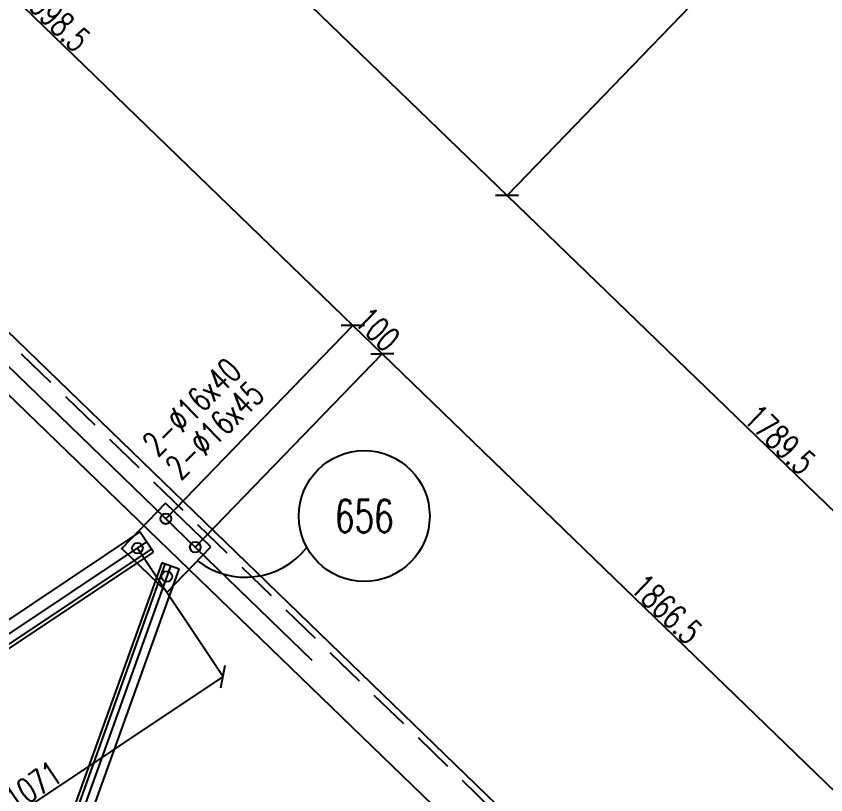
# Model space of a CAD drawing. Extents: x 650600 to 666820, y -4460 to 7020.
# Drawn here: x 656502 to 658482, y -1508 to 395 of the extents above; entities that cross this region are included whole.
import ezdxf
from ezdxf.enums import TextEntityAlignment as Align

# ---------------------------------------------------------------- set-up
doc = ezdxf.new("R2010")
doc.units = 0
doc.header["$LTSCALE"] = 200
doc.header["$MEASUREMENT"] = 0
doc.linetypes.add('DASHED', pattern=[0.75, 0.5, -0.25])
doc.layers.get('0').update_dxf_attribs({"linetype": 'CONTINUOUS'})
for name, color, linetype in [('ASSI', 6, 'CONTINUOUS'), ('BOLLINI_1', 7, 'CONTINUOUS'), ('FORI', 2, 'CONTINUOUS'), ('LINEA_ANG', 2, 'CONTINUOUS'), ('LINEE_PIASTRE', 2, 'CONTINUOUS'), ('LS', 7, 'CONTINUOUS'), ('PIASTRE', 5, 'CONTINUOUS'), ('QT_MPR', 7, 'CONTINUOUS'), ('TRAT-Y', 7, 'DASHED')]:
    doc.layers.add(name, color=color, linetype=linetype)
doc.styles.add('QUOTE', font='ROMANS8.SHX', dxfattribs={"width": 0.7})
doc.styles.add('RQL', font='ROMANS8.SHX', dxfattribs={"width": 0.7})
doc.styles.add('RS', font='ROMANS8.shx', dxfattribs={"width": 0.7})
doc.styles.get("Standard").update_dxf_attribs({"font": 'ROMANS8.SHX', "width": 0.7})
doc.dimstyles.new('TRATTO', dxfattribs={"dimscale": 0, "dimtxt": 60, "dimasz": 40, "dimexe": 0, "dimexo": 0, "dimgap": 5, "dimtad": 1, "dimrnd": 0.5, "dimdsep": 46, "dimtxsty": 'RS', "dimblk1": 'OBLIQUE', "dimblk2": 'OBLIQUE', "dimsah": 1, "dimcen": 0.09, "dimclrd": 2, "dimclre": 2, "dimclrt": 7, "dimadec": 0, "dimazin": 0, "dimtfac": 1, "dimtix": 1, "dimtmove": 2, "dimatfit": 3, "dimfxl": 1, "dimtolj": 1, "dimtzin": 0, "dimarcsym": 0})

# ---------------------------------------------------------------- blocks, each defined once
blk = doc.blocks.new('ASSE98')
blk.add_line((0, 0), (1, 0))
at = {"color": 7, "flags": 1}
for tag, p in [('LAV1', (3.07431, 6.82847)), ('LAV2', (3.07431, 6.49513)), ('LAV3', (3.07431, 6.1618)), ('LAV4', (3.07431, 5.82847)), ('LAV5', (3.07431, 5.49513)), ('LAV6', (3.07431, 5.1618)), ('LAV7', (3.07431, 4.82847)), ('LAV8', (3.07431, 4.49513)), ('LAV9', (3.07431, 4.1618)), ('LAV10', (3.07431, 3.82847))]:
    blk.add_attdef(tag, p, '', height=0.2, dxfattribs=at)
at = {"color": 7, "style": 'QUOTE', "width": 0.5, "flags": 1}
for tag, p in [('TI', (1.38308, 6.82731)), ('DI_S', (1.38308, 6.42178)), ('D_S', (1.38308, 6.02092)), ('E_S', (1.38308, 5.68065)), ('NFORI', (1.36454, 5.29792)), ('ALAR', (1.36349, 4.93246)), ('FAM', (1.3775, 4.54645)), ('ALA', (1.38308, 4.19257)), ('DISP2', (1.38308, 3.84971)), ('DISP1', (1.38308, 3.50686)), ('PINZAF', (1.38308, 3.164)), ('PINZAI', (1.38308, 2.82114)), ('TRP', (1.38308, 2.47829)), ('NP', (1.38308, 2.13543)), ('SV', (1.38308, 1.79257)), ('PESO', (1.38308, 1.44971)), ('QUA', (1.38308, 1.10686)), ('LUN', (1.38308, 0.764)), ('PROF', (1.38308, 0.42114)), ('POS', (1.38308, 0.07829))]:
    blk.add_attdef(tag, p, '', height=0.2, dxfattribs=at)
blk = doc.blocks.new('16')
blk.add_circle((0, 0), 1)
blk = doc.blocks.new('MRKR_98')
blk.add_point((0, 0))
at = {"color": 7, "style": 'QUOTE', "width": 0.5, "flags": 1}
for tag, p in [('TI', (3.734, 6.827)), ('DI_S', (3.734, 6.422)), ('D_S', (3.734, 6.021)), ('AUX2', (3.714, 4.932)), ('NFORI', (3.715, 5.298)), ('E_S', (3.734, 5.681)), ('AUX1', (3.734, 4.193)), ('FAM', (3.728, 4.546)), ('COMMESSA', (3.734, 3.85)), ('MD', (3.734, 3.507)), ('MP', (3.734, 3.164)), ('LARGHEZZA', (3.734, 2.821)), ('SPESSORE', (3.734, 2.478)), ('SV', (3.734, 1.793)), ('NP', (3.734, 2.135)), ('QUA', (3.734, 1.107)), ('PESO', (3.734, 1.45)), ('LUN', (3.734, 0.764)), ('PROF', (3.734, 0.421)), ('POS', (3.734, 0.078))]:
    blk.add_attdef(tag, p, '', height=0.2, dxfattribs=at)
at = {"color": 7, "flags": 1}
for tag, p in [('LAV1', (5.258, 6.878)), ('LAV2', (5.258, 6.545)), ('LAV3', (5.258, 6.212)), ('LAV4', (5.258, 5.878)), ('LAV5', (5.258, 5.545)), ('LAV6', (5.258, 5.212)), ('LAV7', (5.258, 4.878)), ('LAV8', (5.258, 4.545)), ('LAV9', (5.258, 4.212)), ('LAV10', (5.258, 3.878))]:
    blk.add_attdef(tag, p, '', height=0.2, dxfattribs=at)
blk = doc.blocks.new('_OBLIQUE')
at = {"color": 0, "linetype": 'ByBlock'}
blk.add_line((-0.5, -0.5), (0.5, 0.5), dxfattribs=at)
blk = doc.blocks.new('*D113')
at = {"layer": 'QT_MPR', "color": 2, "lineweight": -2, "transparency": 16777216}
for p, q in [((656862.3, 2251.1), (656122, 1485.8)), ((656122, 1485.8), (657702.2, -42.8)), ((658442.5, 722.4), (657702.2, -42.8))]:
    blk.add_line(p, q, dxfattribs=at)
at = {"layer": 'QT_MPR', "color": 2, "lineweight": -2, "transparency": 16777216, "xscale": 40, "yscale": 40, "zscale": 40}
for p, rotation in [((656122, 1485.8), 135.948976031042), ((657702.2, -42.8), 315.948976031042)]:
    blk.add_blockref('_OBLIQUE', p, dxfattribs=dict(at, rotation=rotation))
at = {"layer": 'QT_MPR', "color": 7, "transparency": 16777216, "insert": (656936.5, 746.7), "char_height": 60, "attachment_point": 5, "rotation": 315.949, "style": 'RS'}
blk.add_mtext('\\A1;2198.5', dxfattribs=at)
blk = doc.blocks.new('*D114')
at = {"layer": 'QT_MPR', "color": 2, "lineweight": -2, "transparency": 16777216}
for p, q in [((658442.5, 722.4), (657702.2, -42.8)), ((657702.2, -42.8), (658988.2, -1286.9)), ((659709, -541.8), (658988.2, -1286.9))]:
    blk.add_line(p, q, dxfattribs=at)
at = {"layer": 'QT_MPR', "color": 2, "lineweight": -2, "transparency": 16777216, "xscale": 40, "yscale": 40, "zscale": 40}
for p, rotation in [((657702.2, -42.8), 135.948976031042), ((658988.2, -1286.9), 315.948976031042)]:
    blk.add_blockref('_OBLIQUE', p, dxfattribs=dict(at, rotation=rotation))
at = {"layer": 'QT_MPR', "color": 7, "transparency": 16777216, "insert": (658369.5, -639.7), "char_height": 60, "attachment_point": 5, "rotation": 315.949, "style": 'RS'}
blk.add_mtext('\\A1;1789.5', dxfattribs=at)
blk = doc.blocks.new('*D127')
at = {"layer": 'QT_MPR', "color": 2, "lineweight": -2, "transparency": 16777216}
for p, q in [((655359.6, 625.8), (655816.8, 1098.5)), ((655816.8, 1098.5), (657325.2, -360.7)), ((656867.9, -833.3), (657325.2, -360.7))]:
    blk.add_line(p, q, dxfattribs=at)
at = {"layer": 'QT_MPR', "color": 2, "lineweight": -2, "transparency": 16777216, "xscale": 40, "yscale": 40, "zscale": 40}
for p, rotation in [((655816.8, 1098.5), 135.948976031042), ((657325.2, -360.7), 315.948976031042)]:
    blk.add_blockref('_OBLIQUE', p, dxfattribs=dict(at, rotation=rotation))
at = {"layer": 'QT_MPR', "color": 7, "transparency": 16777216, "insert": (656595.3, 394), "char_height": 60, "attachment_point": 5, "rotation": 315.949, "style": 'RS'}
blk.add_mtext('\\A1;2098.5', dxfattribs=at)
blk = doc.blocks.new('*D128')
at = {"layer": 'QT_MPR', "color": 2, "lineweight": -2, "transparency": 16777216}
for p, q in [((656867.9, -833.3), (657325.2, -360.7)), ((657325.2, -360.7), (657397, -430.2)), ((656939.8, -902.9), (657397, -430.2))]:
    blk.add_line(p, q, dxfattribs=at)
at = {"layer": 'QT_MPR', "color": 2, "lineweight": -2, "transparency": 16777216, "xscale": 40, "yscale": 40, "zscale": 40}
for p, rotation in [((657325.2, -360.7), 135.948976031042), ((657397, -430.2), 315.948976031042)]:
    blk.add_blockref('_OBLIQUE', p, dxfattribs=dict(at, rotation=rotation))
at = {"layer": 'QT_MPR', "color": 7, "transparency": 16777216, "insert": (657385.4, -370.3), "char_height": 60, "attachment_point": 5, "rotation": 315.949, "style": 'RS'}
blk.add_mtext('\\A1;100', dxfattribs=at)
blk = doc.blocks.new('*D130')
at = {"layer": 'QT_MPR', "color": 2, "lineweight": -2, "transparency": 16777216}
for p, q in [((656939.8, -902.9), (657397, -430.2)), ((657397, -430.2), (658738.6, -1728)), ((658323, -2157.6), (658738.6, -1728))]:
    blk.add_line(p, q, dxfattribs=at)
at = {"layer": 'QT_MPR', "color": 2, "lineweight": -2, "transparency": 16777216, "xscale": 40, "yscale": 40, "zscale": 40}
for p, rotation in [((657397, -430.2), 135.948976031042), ((658738.6, -1728), 315.948976031042)]:
    blk.add_blockref('_OBLIQUE', p, dxfattribs=dict(at, rotation=rotation))
at = {"layer": 'QT_MPR', "color": 7, "transparency": 16777216, "insert": (658092.1, -1054), "char_height": 60, "attachment_point": 5, "rotation": 315.949, "style": 'RS'}
blk.add_mtext('\\A1;1866.5', dxfattribs=at)
blk = doc.blocks.new('*D165')
at = {"layer": 'QT_MPR', "color": 2, "lineweight": -2, "transparency": 16777216}
for p, q in [((656798.4, -905.2), (657007.8, -1218.8)), ((657007.8, -1218.8), (656117.2, -1813.6)), ((655907.8, -1500), (656117.2, -1813.6))]:
    blk.add_line(p, q, dxfattribs=at)
at = {"layer": 'QT_MPR', "color": 2, "lineweight": -2, "transparency": 16777216, "xscale": 40, "yscale": 40, "zscale": 40}
for p, rotation in [((657007.8, -1218.8), 33.73839350001909), ((656117.2, -1813.6), 213.7383935000191)]:
    blk.add_blockref('_OBLIQUE', p, dxfattribs=dict(at, rotation=rotation))
at = {"layer": 'QT_MPR', "color": 7, "transparency": 16777216, "insert": (656543.1, -1487.1), "char_height": 60, "attachment_point": 5, "rotation": 33.7384, "style": 'RS'}
blk.add_mtext('\\A1;1071', dxfattribs=at)
blk = doc.blocks.new('xxx')
blk.add_circle((0, 0), 8)
at = {"color": 3, "style": 'RQL', "width": 0.7}
blk.add_attdef('POS', text='', height=4, dxfattribs=at).set_placement((0, 0), align=Align.MIDDLE)
at = {"color": 3, "style": 'RQL', "width": 0.7, "flags": 1}
blk.add_attdef('POS1', (-0.394, -5.419), '', height=2, dxfattribs=at)
at = {"style": 'RQL', "width": 0.7, "flags": 1}
blk.add_attdef('TIPO', (-0.394, -8.657), '', height=2, dxfattribs=at)
blk = doc.blocks.new('bull')
at = {"style": 'RS', "width": 0.7, "flags": 1}
for tag, p in [('NN', (-12.253, 0)), ('DIAMETRO', (0, -4.857)), ('SERRAGGIO', (0, -9.714)), ('LUNGHEZZA', (0, -14.571)), ('NB', (0, -19.429)), ('TIPO', (0, -24.116)), ('EL', (-0.136, -28.999))]:
    blk.add_attdef(tag, p, '', height=3, dxfattribs=at)
at = {"style": 'RS', "width": 0.7}
blk.add_attdef('BULLONE', (0, 0), '', height=3, dxfattribs=at)

msp = doc.modelspace()

# ---------------------------------------------------------------- linework, layer by layer
at = {"layer": 'LINEA_ANG'}
for p, q in [((658323.038, -2157.566), (652271.408, 3696.849)), ((652194.925, 3617.79), (658246.555, -2236.625)), ((656804.339, -865.161), (654085.065, -2681.325)), ((656837.663, -915.056), (656804.339, -865.161)), ((654118.389, -2731.22), (656837.663, -915.056)), ((656857.738, -941.558), (656284.991, -2535.797)), ((656900.088, -956.773), (656857.738, -941.558)), ((656327.341, -2551.011), (656900.088, -956.773))]:
    msp.add_line(p, q, dxfattribs=at)
at = {"layer": 'LINEA_ANG', "color": 2}
for p, q in [((654113.39, -2723.735), (656832.664, -907.571)), ((656865.737, -944.432), (656292.99, -2538.671))]:
    msp.add_line(p, q, dxfattribs=at)
at = {"layer": 'LINEE_PIASTRE'}
for p, q in [((656867.28, -795.164), (656760.204, -905.847)), ((656977.963, -902.24), (656867.28, -795.164)), ((656760.204, -905.847), (656870.887, -1012.923)), ((656870.887, -1012.923), (656977.963, -902.24))]:
    msp.add_line(p, q, dxfattribs=at)
at = {"layer": 'LS', "color": 6}
msp.add_line((653229.049, 2686.935), (657225.06, -1178.851), dxfattribs=at)
msp.add_arc((657062.766, -784.292), 192.063, 232.161899, 321.40626, dxfattribs=at)
at = {"layer": 'TRAT-Y'}
msp.add_line((658311.913, -2169.065), (652260.283, 3685.35), dxfattribs=at)

# ---------------------------------------------------------------- block references
at = {"layer": 'ASSI', "xscale": 8419.999999999998, "zscale": 8419.999999999998, "rotation": 135.9489760310421}
msp.add_blockref('ASSE98', (658323.038, -2157.566), dxfattribs=at)
at = {"layer": 'ASSI'}
ref = msp.add_blockref('ASSE98', (654101.727, -2706.272), dxfattribs=dict(at, xscale=3270, zscale=3270, rotation=33.73839350001908))
ref.add_attrib('PROF', 'L60x4', (655137.281, -1916.287), dxfattribs={"layer": '0', "color": 2, "height": 70, "rotation": 33.738394, "style": 'QUOTE', "width": 0.7})
ref.add_attrib('LUN', '3270', (655557.119, -1635.883), dxfattribs={"layer": '0', "color": 2, "height": 70, "rotation": 33.738394, "style": 'QUOTE', "width": 0.7})
ref.add_attrib('PESO', '3216 C/C T.E.', (655346.696, -2060.822), dxfattribs={"layer": '0', "color": 2, "height": 70, "rotation": 33.738394, "style": 'QUOTE', "width": 0.7})
ref.add_attrib('SV', 'Lg.', (655428.945, -1721.489), dxfattribs={"layer": '0', "color": 2, "height": 70, "rotation": 33.738394, "style": 'QUOTE', "width": 0.7})
ref = msp.add_blockref('ASSE98', (656879.383, -949.334), dxfattribs=dict(at, xscale=1694, zscale=1694, rotation=250.2386325891786))
ref.add_attrib('PROF', 'L45x4', (656719.103, -2102.066), dxfattribs={"layer": '0', "color": 2, "height": 70, "style": 'QUOTE', "width": 0.7})
ref.add_attrib('LUN', '1694', (657223.969, -2102.066), dxfattribs={"layer": '0', "color": 2, "height": 70, "style": 'QUOTE', "width": 0.7})
ref.add_attrib('PESO', '1639.5 C/C T.', (656730.859, -2238.26), dxfattribs={"layer": '0', "color": 2, "height": 70, "style": 'QUOTE', "width": 0.7})
ref.add_attrib('SV', 'Lg.', (657069.836, -2102.066), dxfattribs={"layer": '0', "color": 2, "height": 70, "style": 'QUOTE', "width": 0.7})
at = {"layer": 'BOLLINI_1', "xscale": 19.9999999995, "yscale": 19.9999999995, "zscale": 19.9999999995}
msp.add_blockref('xxx', (657352.99, -826.805), dxfattribs=at).add_auto_attribs({'POS': '656'})
at = {"layer": 'FORI', "xscale": 13, "yscale": 13, "zscale": 13, "rotation": 0.9489760310381828}
for p in [(656867.912, -833.342), (656939.784, -902.872)]:
    msp.add_blockref('16', p, dxfattribs=at)
at = {"layer": 'FORI', "xscale": 13, "yscale": 13, "zscale": 13}
for p in [(656798.382, -905.215), (656870.255, -974.744)]:
    msp.add_blockref('16', p, dxfattribs=at)
at = {"layer": 'LS', "color": 7, "xscale": 20, "yscale": 20, "zscale": 20, "rotation": 44.62281913446557}
for p, values in [((656847.841, -684.375), {'BULLONE': '2-%%c16x40                '}), ((656904.036, -741.314), {'BULLONE': '2-%%c16x45                '})]:
    msp.add_blockref('bull', p, dxfattribs=at).add_auto_attribs(values)
at = {"layer": 'PIASTRE', "xscale": 19.99999999999998, "yscale": 19.99999999999998, "zscale": 19.99999999999998, "rotation": 315.9489760310423}
msp.add_blockref('MRKR_98', (656760.204, -905.847), dxfattribs=at)

# ---------------------------------------------------------------- dimensions: what is measured, and where the dimension line sits
at = {"layer": 'QT_MPR'}
for base, p1, p2, angle, text, picture, middle in [((657702.214, -42.847), (656862.311, 2251.076), (658442.504, 722.38), 315.948976, '2198.5', '*D113', (656936.454, 746.656)), ((657325.158, -360.694), (655359.592, 625.823), (656867.912, -833.342), 315.948976, '2098.5', '*D127', (656595.333, 394.044)), ((658988.16, -1286.885), (658442.504, 722.38), (659708.98, -541.782), 315.948976, '1789.5', '*D114', (658369.522, -639.711)), ((657397.03, -430.224), (656867.912, -833.342), (656939.784, -902.872), 315.948976, '100', '*D128', (657385.429, -370.304)), ((658738.565, -1728.04), (656939.784, -902.872), (658323.038, -2157.566), 315.948976, '1866.5', '*D130', (658092.133, -1053.977)), ((656117.234, -1813.593), (656798.382, -905.215), (655907.803, -1500.02), 33.738394, '1071', '*D165', (656543.084, -1487.085))]:
    dim = msp.add_linear_dim(base=base, p1=p1, p2=p2, angle=angle, text=text, dimstyle='TRATTO', override={"dimscale": 1}, dxfattribs=at)
    dim.commit()
    dim.dimension.update_dxf_attribs({"geometry": picture, "text_midpoint": middle, "dimtype": 128})

doc.saveas('drawing.dxf')
